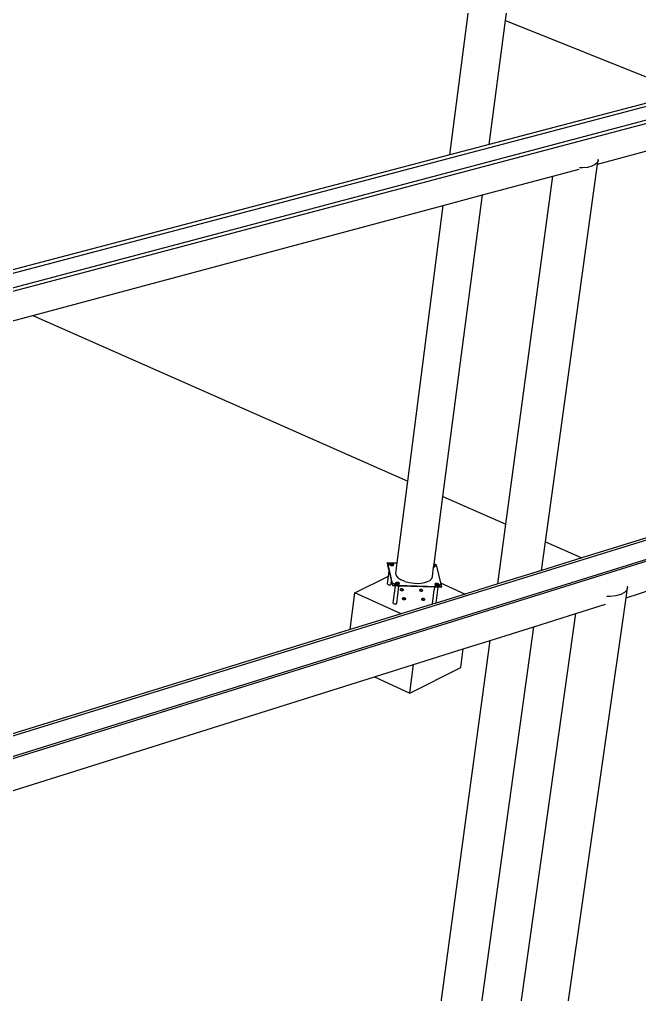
# Model space of a CAD drawing. Header units: inches. Extents: x -1339 to 1886, y -1058 to 789.
# Drawn here: x 578.2 to 788.7, y 125.9 to 457 of the extents above; entities that cross this region are included whole.
import ezdxf

# ---------------------------------------------------------------- set-up
doc = ezdxf.new("R2010")
doc.units = ezdxf.units.IN
doc.header["$MEASUREMENT"] = 0

msp = doc.modelspace()

# ---------------------------------------------------------------- linework, layer by layer
for p, q in [((1417.79, 592.48), (-732.59, 26.19)), ((-726.13, 21.22), (1424.03, 590.49)), ((1425.68, 589.96), (-724.43, 19.91)), ((743.16, 456.69), (753.22, 533.42)), ((1606.44, 532.39), (-531.31, -128.81)), ((-522.9, -135.29), (1614.06, 529.96)), ((1614.95, 529.68), (-521.92, -136.05)), ((724.29, 411.06), (730.81, 461.64)), ((737.63, 414.57), (743.16, 456.69)), ((743.16, 456.69), (804.4, 432.13)), ((804.4, 432.13), (737.63, 414.57)), ((774.44, 407.87), (828.65, 422.4)), ((737.63, 414.57), (724.29, 411.06)), ((724.29, 411.06), (559.49, 367.72)), ((756.76, 279.64), (774.44, 407.87)), ((773.68, 407.7), (772.54, 407.15)), ((774.39, 408.38), (773.68, 407.7)), ((774.62, 409.15), (774.39, 408.38)), ((774.44, 407.87), (774.62, 409.15)), ((774.5, 409.53), (774.62, 409.15)), ((759.28, 403.81), (768.2, 406.2)), ((769.31, 406.61), (768.26, 406.63)), ((771.05, 406.78), (769.31, 406.61)), ((772.54, 407.15), (771.05, 406.78)), ((735.38, 397.4), (759.28, 403.81)), ((743.29, 285.59), (759.28, 403.81)), ((721.94, 295.01), (735.38, 397.4)), ((722.07, 393.83), (735.38, 397.4)), ((582.7, 356.47), (722.07, 393.83)), ((710.01, 300.27), (722.07, 393.83)), ((573.37, 353.97), (582.7, 356.47)), ((582.7, 356.47), (710.01, 300.27)), ((706.43, 272.46), (710.01, 300.27)), ((718.94, 272.08), (721.94, 295.01)), ((721.94, 295.01), (743.29, 285.59)), ((838.37, 295.56), (769.16, 274.17)), ((740.55, 265.32), (743.29, 285.59)), ((755.42, 269.92), (756.76, 279.64)), ((756.76, 279.64), (769.16, 274.17)), ((703.13, 272.4), (703.15, 272.56)), ((703.29, 271.72), (703.13, 272.4)), ((703.31, 271.88), (703.15, 272.56)), ((703.15, 272.56), (704.6, 272.52)), ((703.15, 272.56), (704.1, 272.13)), ((703.15, 272.56), (704.1, 272.13)), ((703.29, 271.72), (703.31, 271.88)), ((703.75, 269.76), (703.29, 271.72)), ((703.31, 271.88), (703.68, 271.9)), ((704.81, 265.52), (703.31, 271.88)), ((703.68, 271.9), (704.01, 271.95)), ((704.01, 271.95), (704.05, 271.97)), ((704.06, 271.97), (704.02, 271.91)), ((704.06, 271.97), (704.02, 271.91)), ((704.04, 271.93), (704.02, 271.9)), ((704.02, 271.91), (704.02, 271.84)), ((704.02, 271.91), (704.02, 271.84)), ((704.02, 271.83), (704.02, 271.9)), ((704.06, 271.76), (704.02, 271.83)), ((704.04, 271.91), (704.08, 271.97)), ((704.04, 271.93), (704.05, 271.97)), ((704.06, 271.96), (704.04, 271.93)), ((704.04, 271.91), (704.04, 271.93)), ((704.04, 271.84), (704.04, 271.91)), ((704.07, 271.77), (704.04, 271.84)), ((704.05, 271.97), (704.08, 272.24)), ((704.05, 271.97), (704.09, 271.98)), ((704.14, 272.03), (704.06, 271.97)), ((704.14, 272.03), (704.06, 271.97)), ((704.09, 271.98), (704.06, 271.96)), ((704.06, 271.76), (704.13, 271.7)), ((704.14, 271.71), (704.07, 271.77)), ((704.08, 272.24), (704.12, 272.31)), ((704.08, 272.18), (704.08, 272.24)), ((704.11, 272.11), (704.08, 272.18)), ((704.08, 271.97), (704.11, 271.99)), ((704.14, 272.02), (704.09, 271.98)), ((704.09, 271.98), (704.11, 271.99)), ((704.18, 272.05), (704.11, 272.11)), ((704.11, 271.99), (704.16, 272.02)), ((704.11, 271.99), (704.18, 272.01)), ((704.12, 272.31), (704.2, 272.36)), ((704.13, 271.7), (704.23, 271.64)), ((704.18, 272.04), (704.14, 272.03)), ((704.18, 272.04), (704.14, 272.03)), ((704.18, 272.03), (704.14, 272.02)), ((704.14, 271.71), (704.24, 271.65)), ((704.16, 272.02), (704.18, 272.03)), ((704.29, 271.99), (704.18, 272.05)), ((704.2, 272.36), (704.3, 272.4)), ((704.23, 271.64), (704.36, 271.59)), ((704.24, 271.65), (704.37, 271.61)), ((704.41, 271.94), (704.29, 271.99)), ((704.3, 272.4), (704.43, 272.42)), ((704.36, 271.59), (704.51, 271.56)), ((704.37, 271.61), (704.51, 271.58)), ((704.55, 271.91), (704.41, 271.94)), ((704.43, 272.42), (704.57, 272.42)), ((704.51, 271.58), (704.65, 271.56)), ((704.51, 271.56), (704.66, 271.55)), ((704.7, 271.9), (704.55, 271.91)), ((704.57, 272.42), (704.59, 272.42)), ((704.59, 272.42), (704.6, 272.52)), ((704.59, 272.42), (704.72, 272.41)), ((704.6, 272.52), (706.43, 272.46)), ((704.65, 271.56), (704.8, 271.57)), ((704.66, 271.55), (704.65, 271.56)), ((704.66, 271.55), (704.8, 271.56)), ((704.66, 271.55), (704.8, 271.56)), ((704.84, 271.91), (704.7, 271.9)), ((704.72, 272.41), (704.86, 272.38)), ((704.8, 271.57), (704.92, 271.59)), ((704.8, 271.56), (704.94, 271.58)), ((704.8, 271.56), (704.94, 271.58)), ((704.97, 271.93), (704.84, 271.91)), ((704.86, 272.38), (704.99, 272.33)), ((704.92, 271.59), (705.03, 271.63)), ((704.94, 271.58), (705.04, 271.62)), ((704.94, 271.58), (705.04, 271.62)), ((705.07, 271.97), (704.97, 271.93)), ((704.99, 272.33), (705.09, 272.28)), ((705.1, 271.68), (705.03, 271.63)), ((705.04, 271.62), (705.12, 271.67)), ((705.04, 271.62), (705.12, 271.67)), ((705.05, 271.8), (705.15, 271.8)), ((705.15, 272.02), (705.07, 271.97)), ((705.13, 271.88), (705.07, 271.94)), ((705.13, 271.88), (705.07, 271.94)), ((705.13, 271.87), (705.07, 271.93)), ((705.07, 271.92), (705.11, 271.88)), ((705.09, 272.28), (705.16, 272.21)), ((705.15, 271.74), (705.1, 271.68)), ((705.11, 271.88), (705.15, 271.81)), ((705.12, 271.67), (705.16, 271.74)), ((705.12, 271.67), (705.16, 271.74)), ((705.17, 271.81), (705.13, 271.88)), ((705.17, 271.81), (705.13, 271.88)), ((705.16, 271.82), (705.13, 271.87)), ((705.19, 272.08), (705.15, 272.02)), ((705.15, 271.8), (705.16, 271.82)), ((705.15, 271.81), (705.15, 271.8)), ((705.15, 271.8), (705.15, 271.74)), ((705.15, 271.74), (705.15, 271.8)), ((705.15, 271.8), (705.15, 271.8)), ((705.15, 271.8), (705.17, 271.8)), ((705.16, 272.21), (705.19, 272.14)), ((705.16, 271.82), (705.19, 272.08)), ((705.17, 271.8), (705.16, 271.82)), ((705.16, 271.74), (705.17, 271.8)), ((705.16, 271.74), (705.17, 271.8)), ((705.17, 271.8), (705.17, 271.81)), ((705.17, 271.8), (705.17, 271.81)), ((705.17, 271.8), (705.17, 271.8)), ((705.17, 271.8), (705.17, 271.8)), ((705.17, 271.8), (705.17, 271.8)), ((705.19, 272.14), (705.19, 272.08)), ((705.97, 268.93), (706.43, 272.46)), ((718.85, 271.39), (718.87, 271.55)), ((718.87, 271.55), (718.89, 271.72)), ((718.87, 271.55), (719.01, 271.5)), ((718.89, 271.72), (718.94, 272.08)), ((718.89, 271.74), (719.57, 272.08)), ((718.89, 271.74), (719.57, 272.08)), ((718.89, 271.72), (718.96, 271.68)), ((718.94, 272.08), (719.59, 272.06)), ((718.96, 271.68), (719.03, 271.62)), ((719.06, 271.48), (719.02, 271.42)), ((719.03, 271.62), (719.06, 271.55)), ((719.03, 271.23), (719.06, 271.48)), ((719.06, 271.55), (719.06, 271.49)), ((719.06, 271.49), (719.06, 271.49)), ((719.06, 271.49), (719.38, 271.42)), ((719.06, 271.49), (719.06, 271.48)), ((719.59, 272.06), (719.76, 271.38)), ((769.16, 274.17), (755.42, 269.92)), ((703.52, 267.99), (703.75, 269.76)), ((704.5, 266.56), (703.75, 269.76)), ((706.17, 268.17), (705.97, 268.93)), ((706.78, 267.43), (706.17, 268.17)), ((718.39, 267.87), (718.79, 270.98)), ((718.79, 270.98), (718.8, 270.99)), ((718.79, 270.98), (718.81, 270.98)), ((718.8, 270.99), (718.84, 271.33)), ((718.9, 271.03), (718.8, 270.99)), ((718.81, 270.98), (718.92, 271.02)), ((718.84, 271.33), (718.85, 271.38)), ((718.9, 271.35), (718.84, 271.33)), ((718.91, 271.36), (718.85, 271.39)), ((718.85, 271.38), (718.85, 271.39)), ((718.85, 271.38), (718.9, 271.35)), ((718.91, 271.36), (718.9, 271.35)), ((718.9, 271.35), (718.91, 271.34)), ((718.9, 271.03), (718.98, 271.08)), ((718.94, 271.37), (718.91, 271.36)), ((718.93, 271.35), (718.91, 271.36)), ((718.91, 271.34), (718.94, 271.32)), ((718.92, 271.02), (718.99, 271.08)), ((718.94, 271.34), (718.93, 271.35)), ((719.02, 271.42), (718.94, 271.37)), ((719.02, 271.14), (718.98, 271.08)), ((718.99, 271.08), (719.04, 271.14)), ((719.02, 271.21), (719, 271.25)), ((719.03, 271.23), (719.02, 271.24)), ((719.02, 271.14), (719.03, 271.23)), ((719.02, 271.21), (719.02, 271.14)), ((719.04, 271.21), (719.03, 271.23)), ((719.04, 271.14), (719.04, 271.21)), ((719.38, 271.42), (719.76, 271.38)), ((719.76, 271.38), (721.16, 265.66)), ((755.42, 269.92), (740.55, 265.32)), ((692.04, 262.34), (703.52, 267.99)), ((703.18, 265.37), (703.52, 267.99)), ((703.18, 265.3), (703.18, 265.37)), ((703.22, 265.23), (703.18, 265.3)), ((703.22, 265.23), (703.29, 265.17)), ((703.29, 265.17), (703.39, 265.11)), ((703.39, 265.11), (703.52, 265.06)), ((703.52, 265.06), (703.67, 265.03)), ((703.67, 265.03), (703.82, 265.02)), ((703.82, 265.02), (703.97, 265.02)), ((703.97, 265.02), (704.1, 265.04)), ((704.1, 265.04), (704.21, 265.08)), ((704.21, 265.08), (704.28, 265.14)), ((704.28, 265.14), (704.33, 265.2)), ((704.33, 265.27), (704.31, 265.31)), ((704.33, 265.2), (704.5, 266.56)), ((704.33, 265.2), (704.33, 265.27)), ((704.78, 265.36), (704.5, 266.56)), ((704.78, 265.36), (704.81, 265.52)), ((704.94, 264.68), (704.78, 265.36)), ((705.19, 265.49), (704.81, 265.52)), ((704.97, 264.84), (704.81, 265.52)), ((704.97, 264.84), (705.88, 265.29)), ((704.97, 264.84), (705.88, 265.29)), ((705.55, 265.41), (705.19, 265.49)), ((705.88, 265.29), (705.55, 265.41)), ((706.15, 265.14), (705.88, 265.29)), ((705.98, 265.48), (705.95, 265.43)), ((705.98, 265.48), (705.95, 265.43)), ((705.95, 265.42), (705.97, 265.45)), ((705.95, 265.43), (705.95, 265.36)), ((705.95, 265.43), (705.95, 265.36)), ((705.95, 265.35), (705.95, 265.42)), ((705.99, 265.28), (705.95, 265.35)), ((705.97, 265.45), (706.01, 265.76)), ((705.97, 265.45), (705.98, 265.46)), ((705.97, 265.43), (705.97, 265.45)), ((705.97, 265.43), (705.98, 265.44)), ((705.97, 265.36), (705.97, 265.43)), ((706, 265.29), (705.97, 265.36)), ((705.99, 265.28), (706.06, 265.21)), ((706, 265.29), (706.07, 265.23)), ((706.01, 265.76), (706.05, 265.83)), ((706.01, 265.7), (706.01, 265.76)), ((706.05, 265.63), (706.01, 265.7)), ((706.05, 265.83), (706.13, 265.88)), ((706.12, 265.56), (706.05, 265.63)), ((706.06, 265.21), (706.16, 265.15)), ((706.17, 265.17), (706.07, 265.23)), ((706.13, 265.56), (706.11, 265.55)), ((706.11, 265.55), (706.13, 265.56)), ((706.13, 265.56), (706.12, 265.56)), ((706.12, 265.56), (706.12, 265.56)), ((706.12, 265.56), (706.12, 265.56)), ((706.13, 265.88), (706.24, 265.92)), ((706.22, 265.51), (706.13, 265.56)), ((706.13, 265.56), (706.13, 265.56)), ((706.33, 264.97), (706.15, 265.14)), ((706.16, 265.15), (706.29, 265.11)), ((706.3, 265.12), (706.17, 265.17)), ((706.34, 265.46), (706.22, 265.51)), ((706.24, 265.92), (706.36, 265.94)), ((706.29, 265.11), (706.44, 265.08)), ((706.3, 265.12), (706.44, 265.09)), ((706.42, 264.8), (706.33, 264.97)), ((706.48, 265.43), (706.34, 265.46)), ((706.36, 265.94), (706.51, 265.94)), ((706.44, 265.09), (706.59, 265.08)), ((706.44, 265.08), (706.59, 265.06)), ((706.63, 265.42), (706.48, 265.43)), ((706.51, 265.94), (706.65, 265.93)), ((706.73, 265.08), (706.59, 265.08)), ((706.59, 265.07), (706.74, 265.08)), ((706.59, 265.07), (706.74, 265.08)), ((706.59, 265.06), (706.74, 265.07)), ((706.62, 265.33), (706.76, 265.33)), ((706.77, 265.42), (706.63, 265.42)), ((706.68, 265.42), (706.63, 265.39)), ((706.68, 265.42), (706.63, 265.39)), ((706.65, 265.93), (706.79, 265.9)), ((706.73, 265.08), (706.86, 265.11)), ((706.74, 265.08), (706.87, 265.1)), ((706.74, 265.08), (706.87, 265.1)), ((706.74, 265.07), (706.87, 265.09)), ((706.9, 265.44), (706.77, 265.42)), ((706.78, 267.43), (707.76, 266.76)), ((706.79, 265.9), (706.92, 265.85)), ((706.86, 265.11), (706.96, 265.14)), ((706.87, 265.1), (706.98, 265.14)), ((706.87, 265.1), (706.98, 265.14)), ((706.87, 265.09), (706.98, 265.13)), ((707.01, 265.48), (706.9, 265.44)), ((706.92, 265.85), (707.02, 265.8)), ((707.04, 265.2), (706.96, 265.14)), ((706.98, 265.14), (707.06, 265.19)), ((706.98, 265.14), (707.06, 265.19)), ((706.98, 265.13), (707.06, 265.18)), ((706.99, 265.32), (707.05, 265.32)), ((707.07, 265.4), (707, 265.45)), ((707.07, 265.4), (707, 265.45)), ((707, 265.44), (707.05, 265.39)), ((707.08, 265.53), (707.01, 265.48)), ((707.02, 265.8), (707.09, 265.73)), ((707.04, 265.2), (707.08, 265.26)), ((707.05, 265.39), (707.06, 265.37)), ((707.06, 265.18), (707.1, 265.25)), ((707.06, 265.19), (707.1, 265.25)), ((707.06, 265.19), (707.1, 265.25)), ((707.12, 265.6), (707.08, 265.53)), ((707.08, 265.26), (707.09, 265.32)), ((707.09, 265.73), (707.13, 265.66)), ((707.09, 265.32), (707.12, 265.6)), ((707.1, 265.32), (707.09, 265.35)), ((707.1, 265.32), (707.09, 265.35)), ((707.1, 265.25), (707.1, 265.32)), ((707.1, 265.32), (707.1, 265.32)), ((707.1, 265.32), (707.1, 265.32)), ((707.1, 265.25), (707.1, 265.32)), ((707.1, 265.32), (707.1, 265.32)), ((707.1, 265.32), (707.1, 265.32)), ((707.1, 265.25), (707.1, 265.32)), ((707.13, 265.66), (707.12, 265.6)), ((709.04, 266.2), (707.76, 266.76)), ((709.04, 266.2), (710.53, 265.78)), ((710.53, 265.78), (712.14, 265.55)), ((712.14, 265.55), (713.75, 265.51)), ((713.75, 265.51), (715.25, 265.67)), ((715.25, 265.67), (716.54, 266.01)), ((716.54, 266.01), (717.54, 266.52)), ((717.54, 266.52), (718.17, 267.15)), ((718.17, 267.15), (718.39, 267.87)), ((719.29, 264.93), (719.25, 265)), ((719.31, 265.12), (719.26, 265.06)), ((719.31, 265.12), (719.26, 265.06)), ((719.26, 265.06), (719.26, 264.99)), ((719.26, 265.06), (719.26, 264.99)), ((719.28, 265.06), (719.33, 265.39)), ((719.28, 265.06), (719.32, 265.12)), ((719.28, 264.99), (719.28, 265.06)), ((719.32, 264.92), (719.28, 264.99)), ((719.29, 264.93), (719.36, 264.86)), ((719.35, 265.15), (719.31, 265.12)), ((719.35, 265.15), (719.31, 265.12)), ((719.32, 265.33), (719.33, 265.39)), ((719.36, 265.26), (719.32, 265.33)), ((719.32, 265.12), (719.34, 265.13)), ((719.32, 264.92), (719.39, 264.86)), ((719.33, 265.39), (719.37, 265.46)), ((719.43, 265.19), (719.36, 265.26)), ((719.36, 264.86), (719.46, 264.8)), ((719.37, 265.46), (719.44, 265.51)), ((719.53, 265.14), (719.43, 265.19)), ((719.44, 265.51), (719.55, 265.55)), ((719.66, 265.09), (719.53, 265.14)), ((719.55, 265.55), (719.68, 265.57)), ((719.8, 265.06), (719.66, 265.09)), ((719.68, 265.57), (719.82, 265.57)), ((719.95, 265.05), (719.8, 265.06)), ((719.82, 265.57), (719.97, 265.56)), ((719.99, 265.05), (719.94, 265.02)), ((719.99, 265.05), (719.94, 265.02)), ((720.2, 264.95), (719.94, 264.96)), ((720.09, 265.05), (719.95, 265.05)), ((719.97, 265.56), (720.11, 265.53)), ((720.22, 265.07), (720.09, 265.05)), ((720.11, 265.53), (720.23, 265.48)), ((720.32, 265.11), (720.22, 265.07)), ((720.23, 265.48), (720.33, 265.43)), ((720.37, 264.95), (720.3, 264.95)), ((720.4, 265.16), (720.32, 265.11)), ((720.37, 265.03), (720.32, 265.08)), ((720.38, 265.02), (720.32, 265.08)), ((720.38, 265.02), (720.32, 265.08)), ((720.32, 265.06), (720.36, 265.02)), ((720.33, 265.43), (720.41, 265.36)), ((720.33, 264.85), (720.36, 264.86)), ((720.36, 265.02), (720.38, 264.99)), ((720.38, 265.01), (720.37, 265.03)), ((720.38, 264.87), (720.39, 264.89)), ((720.38, 264.83), (720.41, 264.88)), ((720.38, 264.83), (720.41, 264.88)), ((720.39, 264.87), (720.38, 264.87)), ((720.39, 264.89), (720.4, 264.96)), ((720.61, 264.95), (720.39, 264.87)), ((720.39, 264.87), (720.4, 264.89)), ((720.44, 265.23), (720.4, 265.16)), ((720.4, 264.96), (720.44, 265.23)), ((720.4, 264.89), (720.4, 264.96)), ((720.41, 265.36), (720.44, 265.29)), ((720.42, 264.95), (720.41, 264.97)), ((720.42, 264.95), (720.41, 264.97)), ((720.41, 264.88), (720.42, 264.94)), ((720.41, 264.88), (720.42, 264.94)), ((720.42, 264.95), (720.42, 264.95)), ((720.42, 264.94), (720.42, 264.95)), ((720.42, 264.95), (720.42, 264.95)), ((720.42, 264.94), (720.42, 264.95)), ((720.44, 265.29), (720.44, 265.23)), ((720.94, 265.01), (720.61, 264.95)), ((721.31, 265.02), (720.94, 265.01)), ((721.16, 265.66), (729.51, 261.91)), ((721.16, 265.66), (721.31, 265.02)), ((721.31, 265.02), (721.48, 264.34)), ((740.55, 265.32), (729.51, 261.91)), ((690.46, 249.84), (692.04, 262.34)), ((707.81, 255.21), (692.04, 262.34)), ((704.94, 264.68), (704.97, 264.84)), ((705.85, 264.65), (704.94, 264.68)), ((706.42, 264.8), (704.97, 264.84)), ((705.11, 258.88), (705.85, 264.65)), ((706.4, 264.63), (705.85, 264.65)), ((706.26, 258.7), (707.02, 264.61)), ((706.4, 264.63), (706.42, 264.8)), ((707.02, 264.61), (706.4, 264.63)), ((720.02, 264.38), (706.42, 264.8)), ((719.15, 264.24), (707.02, 264.61)), ((707.47, 263.52), (707.43, 263.46)), ((707.47, 263.52), (707.43, 263.46)), ((707.43, 263.46), (707.43, 263.39)), ((707.43, 263.46), (707.43, 263.39)), ((707.43, 263.39), (707.46, 263.32)), ((707.43, 263.39), (707.46, 263.32)), ((707.46, 263.32), (707.54, 263.25)), ((707.46, 263.32), (707.54, 263.25)), ((707.55, 263.58), (707.47, 263.52)), ((707.55, 263.58), (707.47, 263.52)), ((707.54, 263.25), (707.64, 263.2)), ((707.54, 263.25), (707.64, 263.2)), ((707.66, 263.62), (707.55, 263.58)), ((707.66, 263.62), (707.55, 263.58)), ((707.64, 263.2), (707.77, 263.15)), ((707.64, 263.2), (707.77, 263.15)), ((707.79, 263.64), (707.66, 263.62)), ((707.79, 263.64), (707.66, 263.62)), ((707.77, 263.15), (707.92, 263.12)), ((707.77, 263.15), (707.92, 263.12)), ((707.94, 263.64), (707.79, 263.64)), ((707.94, 263.64), (707.79, 263.64)), ((707.92, 263.12), (708.07, 263.1)), ((707.92, 263.12), (708.07, 263.1)), ((708.09, 263.63), (707.94, 263.64)), ((708.09, 263.63), (707.94, 263.64)), ((708, 263.37), (708.46, 263.17)), ((708, 263.37), (708.46, 263.17)), ((708.07, 263.1), (708.21, 263.11)), ((708.07, 263.1), (708.21, 263.11)), ((708.24, 263.6), (708.09, 263.63)), ((708.24, 263.6), (708.09, 263.63)), ((708.21, 263.11), (708.35, 263.13)), ((708.21, 263.11), (708.35, 263.13)), ((708.37, 263.55), (708.24, 263.6)), ((708.37, 263.55), (708.24, 263.6)), ((708.35, 263.13), (708.46, 263.17)), ((708.35, 263.13), (708.46, 263.17)), ((708.47, 263.49), (708.37, 263.55)), ((708.47, 263.49), (708.37, 263.55)), ((708.46, 263.17), (708.53, 263.22)), ((708.46, 263.17), (708.53, 263.22)), ((708.54, 263.43), (708.47, 263.49)), ((708.54, 263.43), (708.47, 263.49)), ((708.53, 263.22), (708.58, 263.29)), ((708.53, 263.22), (708.58, 263.29)), ((708.58, 263.36), (708.54, 263.43)), ((708.58, 263.36), (708.54, 263.43)), ((708.58, 263.29), (708.58, 263.36)), ((708.58, 263.29), (708.58, 263.36)), ((714, 263.33), (713.96, 263.26)), ((713.96, 263.26), (713.96, 263.19)), ((713.96, 263.19), (713.99, 263.12)), ((713.99, 263.12), (714.07, 263.05)), ((714.08, 263.38), (714, 263.33)), ((714.07, 263.05), (714.17, 263)), ((714.19, 263.42), (714.08, 263.38)), ((714.17, 263), (714.53, 263.17)), ((714.17, 263), (714.53, 263.17)), ((714.17, 263), (714.3, 262.95)), ((714.32, 263.44), (714.19, 263.42)), ((714.3, 262.95), (714.45, 262.92)), ((714.47, 263.45), (714.32, 263.44)), ((714.45, 262.92), (714.6, 262.9)), ((714.62, 263.43), (714.47, 263.45)), ((714.6, 262.9), (714.74, 262.91)), ((714.76, 263.4), (714.62, 263.43)), ((714.74, 262.91), (714.88, 262.93)), ((714.89, 263.35), (714.76, 263.4)), ((714.88, 262.93), (714.99, 262.97)), ((715, 263.29), (714.89, 263.35)), ((714.99, 262.97), (715.06, 263.02)), ((715.07, 263.23), (715, 263.29)), ((715.06, 263.02), (715.1, 263.09)), ((715.11, 263.16), (715.07, 263.23)), ((715.1, 263.09), (715.11, 263.16)), ((718.39, 258.52), (719.03, 263.38)), ((719.04, 263.4), (719.03, 263.38)), ((719.03, 263.31), (719.04, 263.4)), ((719.03, 263.38), (719.03, 263.31)), ((719.04, 263.4), (719.15, 264.24)), ((720, 264.22), (719.15, 264.24)), ((719.39, 264.86), (719.49, 264.8)), ((719.46, 264.8), (719.59, 264.75)), ((719.49, 264.8), (719.61, 264.75)), ((719.59, 264.75), (719.74, 264.72)), ((719.61, 264.75), (719.76, 264.72)), ((719.61, 258.85), (720.31, 264.21)), ((729.51, 261.91), (719.61, 258.85)), ((719.74, 264.72), (719.89, 264.71)), ((719.76, 264.72), (719.9, 264.71)), ((719.89, 264.71), (719.9, 264.71)), ((720.04, 264.71), (719.9, 264.71)), ((719.9, 264.7), (720.05, 264.71)), ((719.9, 264.7), (720.05, 264.71)), ((720, 264.22), (720.02, 264.38)), ((720.31, 264.21), (720, 264.22)), ((720.03, 264.56), (720.02, 264.38)), ((721.48, 264.34), (720.02, 264.38)), ((720.14, 264.72), (720.03, 264.56)), ((720.05, 264.71), (720.18, 264.73)), ((720.05, 264.71), (720.18, 264.73)), ((720.16, 264.73), (720.14, 264.72)), ((720.16, 264.73), (720.17, 264.74)), ((720.17, 264.74), (720.16, 264.73)), ((720.18, 264.73), (720.29, 264.77)), ((720.18, 264.73), (720.29, 264.77)), ((720.33, 264.85), (720.28, 264.82)), ((720.28, 264.78), (720.3, 264.79)), ((720.29, 264.77), (720.37, 264.82)), ((720.29, 264.77), (720.37, 264.82)), ((720.3, 264.79), (720.35, 264.83)), ((721.46, 264.17), (720.31, 264.21)), ((720.36, 264.84), (720.34, 264.85)), ((720.36, 264.84), (720.34, 264.85)), ((720.36, 264.83), (720.35, 264.83)), ((720.37, 264.84), (720.36, 264.84)), ((720.37, 264.84), (720.36, 264.84)), ((720.38, 264.83), (720.37, 264.84)), ((720.38, 264.83), (720.37, 264.84)), ((720.37, 264.82), (720.38, 264.83)), ((720.37, 264.82), (720.38, 264.83)), ((721.48, 264.34), (720.38, 264.83)), ((721.48, 264.34), (720.38, 264.83)), ((721.46, 264.17), (721.48, 264.34)), ((782.32, 261.74), (780.66, 261.29)), ((783.59, 262.4), (782.32, 261.74)), ((784.38, 263.23), (783.59, 262.4)), ((784.13, 260.66), (784.63, 264.16)), ((784.13, 260.66), (793.25, 263.53)), ((784.63, 264.16), (784.38, 263.23)), ((784.49, 264.62), (784.63, 264.16)), ((705.11, 258.81), (705.11, 258.88)), ((705.14, 258.74), (705.11, 258.81)), ((705.14, 258.74), (705.22, 258.67)), ((705.22, 258.67), (705.32, 258.61)), ((705.32, 258.61), (705.45, 258.56)), ((705.45, 258.56), (705.6, 258.53)), ((705.6, 258.53), (705.75, 258.52)), ((705.75, 258.52), (705.89, 258.52)), ((705.89, 258.52), (706.03, 258.55)), ((706.03, 258.55), (706.14, 258.59)), ((706.14, 258.59), (706.21, 258.64)), ((706.21, 258.64), (706.26, 258.7)), ((718.39, 258.48), (707.81, 255.21)), ((708.2, 260.45), (708.16, 260.39)), ((708.2, 260.45), (708.16, 260.39)), ((708.16, 260.39), (708.16, 260.32)), ((708.16, 260.39), (708.16, 260.32)), ((708.16, 260.32), (708.19, 260.25)), ((708.16, 260.32), (708.19, 260.25)), ((708.19, 260.25), (708.26, 260.18)), ((708.19, 260.25), (708.26, 260.18)), ((708.28, 260.51), (708.2, 260.45)), ((708.28, 260.51), (708.2, 260.45)), ((708.26, 260.18), (708.37, 260.12)), ((708.26, 260.18), (708.37, 260.12)), ((708.39, 260.54), (708.28, 260.51)), ((708.39, 260.54), (708.28, 260.51)), ((708.37, 260.12), (708.5, 260.07)), ((708.37, 260.12), (708.5, 260.07)), ((708.52, 260.57), (708.39, 260.54)), ((708.52, 260.57), (708.39, 260.54)), ((708.5, 260.07), (708.64, 260.04)), ((708.5, 260.07), (708.64, 260.04)), ((708.67, 260.57), (708.52, 260.57)), ((708.67, 260.57), (708.52, 260.57)), ((708.64, 260.04), (708.8, 260.03)), ((708.64, 260.04), (708.8, 260.03)), ((708.82, 260.56), (708.67, 260.57)), ((708.82, 260.56), (708.67, 260.57)), ((708.73, 260.3), (709.09, 260.48)), ((708.73, 260.3), (709.09, 260.48)), ((708.8, 260.03), (708.94, 260.03)), ((708.8, 260.03), (708.94, 260.03)), ((708.96, 260.53), (708.82, 260.56)), ((708.96, 260.53), (708.82, 260.56)), ((708.94, 260.03), (709.08, 260.06)), ((708.94, 260.03), (709.08, 260.06)), ((709.09, 260.48), (708.96, 260.53)), ((709.09, 260.48), (708.96, 260.53)), ((709.08, 260.06), (709.18, 260.1)), ((709.08, 260.06), (709.18, 260.1)), ((709.2, 260.42), (709.09, 260.48)), ((709.2, 260.42), (709.09, 260.48)), ((709.18, 260.1), (709.26, 260.15)), ((709.18, 260.1), (709.26, 260.15)), ((709.27, 260.35), (709.2, 260.42)), ((709.27, 260.35), (709.2, 260.42)), ((709.26, 260.15), (709.31, 260.21)), ((709.26, 260.15), (709.31, 260.21)), ((709.31, 260.28), (709.27, 260.35)), ((709.31, 260.28), (709.27, 260.35)), ((709.31, 260.21), (709.31, 260.28)), ((709.31, 260.21), (709.31, 260.28)), ((714.7, 260.19), (714.69, 260.12)), ((714.7, 260.19), (714.69, 260.12)), ((714.69, 260.12), (714.73, 260.05)), ((714.69, 260.12), (714.73, 260.05)), ((714.74, 260.25), (714.7, 260.19)), ((714.74, 260.25), (714.7, 260.19)), ((714.73, 260.05), (714.8, 259.98)), ((714.73, 260.05), (714.8, 259.98)), ((714.82, 260.31), (714.74, 260.25)), ((714.82, 260.31), (714.74, 260.25)), ((714.8, 259.98), (714.91, 259.92)), ((714.8, 259.98), (714.91, 259.92)), ((714.93, 260.35), (714.82, 260.31)), ((714.93, 260.35), (714.82, 260.31)), ((714.82, 260.31), (715.27, 260.1)), ((714.82, 260.31), (715.27, 260.1)), ((714.91, 259.92), (715.04, 259.88)), ((714.91, 259.92), (715.04, 259.88)), ((715.06, 260.37), (714.93, 260.35)), ((715.06, 260.37), (714.93, 260.35)), ((715.04, 259.88), (715.18, 259.84)), ((715.04, 259.88), (715.18, 259.84)), ((715.21, 260.37), (715.06, 260.37)), ((715.21, 260.37), (715.06, 260.37)), ((715.18, 259.84), (715.34, 259.83)), ((715.18, 259.84), (715.34, 259.83)), ((715.36, 260.36), (715.21, 260.37)), ((715.36, 260.36), (715.21, 260.37)), ((715.34, 259.83), (715.48, 259.83)), ((715.34, 259.83), (715.48, 259.83)), ((715.5, 260.33), (715.36, 260.36)), ((715.5, 260.33), (715.36, 260.36)), ((715.48, 259.83), (715.62, 259.86)), ((715.48, 259.83), (715.62, 259.86)), ((715.63, 260.28), (715.5, 260.33)), ((715.63, 260.28), (715.5, 260.33)), ((715.62, 259.86), (715.72, 259.9)), ((715.62, 259.86), (715.72, 259.9)), ((715.74, 260.22), (715.63, 260.28)), ((715.74, 260.22), (715.63, 260.28)), ((715.72, 259.9), (715.8, 259.95)), ((715.72, 259.9), (715.8, 259.95)), ((715.81, 260.15), (715.74, 260.22)), ((715.81, 260.15), (715.74, 260.22)), ((715.8, 259.95), (715.84, 260.01)), ((715.8, 259.95), (715.84, 260.01)), ((715.85, 260.08), (715.81, 260.15)), ((715.85, 260.08), (715.81, 260.15)), ((715.84, 260.01), (715.85, 260.08)), ((715.84, 260.01), (715.85, 260.08)), ((719.61, 258.85), (718.39, 258.48)), ((718.39, 258.48), (718.39, 258.52)), ((758.32, 80.62), (784.13, 260.66)), ((767.02, 255.28), (777.17, 258.47)), ((778.71, 261.08), (777.54, 261.11)), ((780.66, 261.29), (778.71, 261.08)), ((707.81, 255.21), (690.46, 249.84)), ((742.49, 80.58), (767.02, 255.28)), ((752.78, 250.79), (767.02, 255.28)), ((690.46, 249.84), (558.43, 209.04)), ((730.87, 91.93), (752.78, 250.79)), ((737.95, 246.12), (752.78, 250.79)), ((717.15, 92.38), (737.95, 246.12)), ((728.85, 243.26), (737.95, 246.12)), ((711.94, 237.94), (728.85, 243.26)), ((728.01, 237), (728.85, 243.26)), ((698.67, 233.76), (711.94, 237.94)), ((710.68, 228.26), (711.94, 237.94)), ((710.68, 228.26), (728.01, 237)), ((558.48, 189.64), (698.67, 233.76)), ((698.67, 233.76), (710.68, 228.26))]:
    msp.add_line(p, q)

doc.saveas('drawing.dxf')
